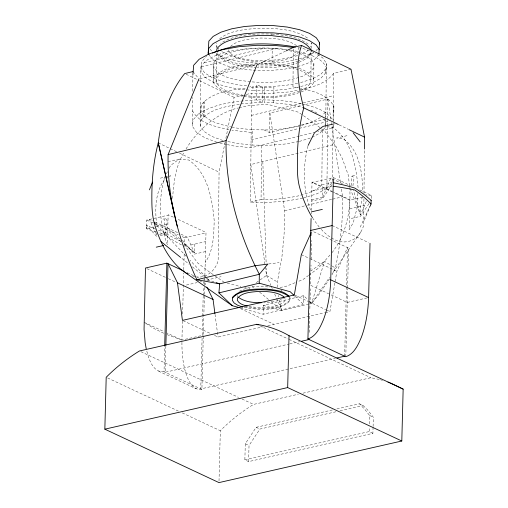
<?xml version="1.0" encoding="UTF-8"?>
<svg xmlns="http://www.w3.org/2000/svg" width="508" height="508" viewBox="0 0 508 508"><rect width="100%" height="100%" fill="white"/><g stroke="black" fill="none" stroke-linecap="round" stroke-linejoin="round"><path stroke-width="0.38" stroke-dasharray="2.54 1.91" d="M181.934 342.379C181.851 354.076 183.013 365.989 187.192 376.993C189.611 382.975 194.335 390.804 201.898 389.458L204.597 286.283M216.897 142.253L205.067 137.897L196.444 132.315L192.361 126.168L192.659 97.485M192.722 91.205L192.888 75.502M222.745 140.437L211.588 136.328L203.937 131.375L200.311 125.914L200.92 67.291L201.574 61.697L206.458 56.35M200.311 125.914L200.965 120.32L201.124 104.985C211.773 91.948 230.372 90.208 246.005 88.138M203.721 117.304L203.879 101.968M204.514 101.276L204.356 116.611L198.596 113.836L193.097 119.863L192.361 126.168M242.354 96.247C232.099 93.834 218.859 92.443 213.246 82.226L213.404 66.897L213.931 62.414C221.488 52.705 234.931 51.34 246.209 49.2C259.042 47.771 272.009 47.898 284.791 49.708M213.246 82.226L213.773 77.749L213.931 62.414M243.554 95.358C233.883 93.078 221.405 91.77 216.11 82.137L216.414 53.086C224.371 65.716 242.506 65.627 255.721 67.558M216.465 47.943L216.821 43.009M225.12 142.1L219.069 172.187L218.142 260.839C215.462 270.059 206.762 278.575 196.564 276.828M237.319 297.504L237.338 295.434M302.635 198.164L287.02 200.971L268.942 202.368L250.431 202.121L251.562 93.161L270.078 93.409L288.15 92.011L298.304 90.189M298.615 141.573L284.823 144.05L268.783 145.288L252.349 145.072L252.508 129.743L236.811 128.086L231.4 126.924M299.949 86.849L285.388 89.459L269.348 90.697L252.921 90.481L252.959 86.449L249.822 86.119M250.431 202.121L261.055 199.561L261.62 145.193M262.331 102.648L262.49 87.312L256.737 84.544L256.578 99.873L262.331 102.648L257.302 102.584L241.262 103.823M264.624 87.344L264.465 102.673L273.736 102.8L289.439 104.451L303.339 107.436M303.644 295.656L303.549 304.533L263.22 314.242L263.309 305.365L303.644 295.656L307.645 299.491M300.552 125.228L269.672 132.664L269.875 113.036L301.917 105.321M271.875 35.09L271.888 34.011C254.559 33.623 235.915 34.087 220.612 43.212M243.923 96.412C260.096 98.622 276.638 98.133 292.595 94.666C300.069 92.418 308.47 90.284 313.214 83.541L313.741 79.058C305.46 65.742 285.921 65.703 272.059 63.716L272.218 48.381M273.736 102.8L273.895 87.465L257.461 87.249L249.06 87.897M244.132 307.397C258.318 309.944 278.428 311.836 289.712 301.18L290.017 297.802L289.719 300.374C278.638 310.839 259.55 309.067 245.561 306.896M293.332 48.965L292.945 86.652L299.656 88.094M298.958 62.382L306.997 58.363L310.686 54.324L310.947 50.597M300.723 90.634L306.692 87.414L310.382 83.376L310.871 79.146L311.175 50.095L310.686 54.324M311.194 48.482L311.252 42.837L310.756 47.06M313.741 79.058L313.9 63.729L310.998 59.353L304.87 55.385L298.907 53.194M261.055 199.561C273.742 199.974 286.404 198.361 298.812 195.809C306.73 193.142 315.989 191.421 321.799 184.937L322.364 130.569M312.134 137.268L320.237 132.899L325.12 127.552L325.222 117.583M325.234 116.815L325.279 112.217L322.377 115.399M300.704 86.614L312.026 83.045L320.808 78.308L325.691 72.962L326.384 63.335L322.758 57.874L315.747 53.334M325.444 124.752L325.799 119.659M325.806 118.891L326.384 63.335M303.416 198.025L317.03 193.739L326.923 188.404L327.565 126.625M327.571 125.832L327.635 120.288M327.647 118.701L327.85 99.073L302.679 105.137M332.435 181.597L333.019 124.898M333.07 120.237L333.559 73.419L350.996 69.221M333.724 121.704L333.883 106.375C327.539 94.31 312.687 91.04 300.406 88.252M363.925 198.895L363.645 225.806L362.312 229.146L360.712 232.162L331.902 273.952M363.982 193.351L364.439 149.816M146.577 226.358L146.749 220.047L168.129 215.182M156.648 232.696L156.585 235.058L149.447 219.431L152.254 220.745M201.898 389.458L164.027 371.729L164.694 346.367M165.856 346.107L165.17 372.262L288.95 344.106M182.429 321.088L181.934 340.03L203.321 335.166M182.613 314.065L183.693 272.936M183.775 269.78L184.226 252.419M184.385 246.45L184.614 237.776L181.775 236.442M194.678 244.113L194.45 252.787L184.258 244.329M202.089 338.201L200.755 388.925L335.369 358.299M202.171 335.026L202.648 316.795M202.667 316.008L203.187 296.189M203.206 295.396L203.435 286.677M203.518 283.508L203.562 281.921M204.622 285.49L204.743 280.759M204.762 279.971L206.007 232.442L176.714 218.726M219.011 481.025L220.326 430.72C230.289 420.649 241.497 411.829 253.556 404.412L298.342 394.227M373.069 427.196L372.91 433.33L248.609 461.613L244.862 459.861L245.281 443.757L256.14 427.311L332.473 409.943M248.609 461.613L249.028 445.51L259.893 429.063L336.22 411.702M311.201 213.741L311.264 211.379M311.283 210.585L312.033 181.978L333.47 192.011M309.251 332.397L309.747 313.373M309.874 308.616L310.388 288.804M310.515 284.048L311.017 265.024M311.156 259.474L311.658 240.455M311.779 235.699L311.906 230.943M311.569 199.803L322.656 197.282L322.885 188.601M333.343 179.946L333.407 177.584L312.02 182.448L332.029 191.814M344.653 356.191L347.497 247.599L336.906 271.31L335.026 282.15M345.789 356.724L347.574 288.557M347.599 287.763L348.634 248.133L312.617 231.273M371.189 198.463L371.272 195.307L359.2 189.655M372.91 433.33L369.164 431.578L369.284 426.98M369.367 423.913L369.583 415.474L365.068 409.708L359.461 403.803L336.328 409.067M373.094 426.434L373.336 417.233C369.278 412.299 365.735 406.089 359.461 403.803M357.842 193.446L357.162 207.594L353.244 222.783L349.117 229.635L349.904 199.701L334.181 192.348M172.549 198.431C173.799 182.315 175.609 165.576 184.531 151.657M201.124 104.985L200.469 110.579C206.197 121.418 219.589 124.269 230.626 126.759M216.11 82.137L216.605 77.915C225.927 66.961 241.999 66.161 255.372 64.808M228.937 49.524L228.759 51.086C235.394 60.884 249.479 60.763 260.134 61.824M313.9 63.729L313.379 68.205L309.467 72.492L302.431 76.283L299.453 77.222M325.691 72.962L326.339 67.367C321.589 57.874 310.331 54.743 300.819 52.184M325.12 127.552L325.368 125.451M333.146 112.674L333.883 106.375M333.356 124.86L332.988 128.01L317.754 131.68M352.927 185.89C352.901 182.867 355.263 178.657 352.609 176.124L351.79 176.314L351.219 178.416L351.866 186.226M362.191 196.602L360.756 206.331L360.528 215.005L350.209 188.531M325.317 312.63L329.914 311.588L334.893 282.924M307.962 146.177C302.368 167.71 303.13 191.11 311.252 211.906M225.895 138.246L234.124 97.365L243.224 95.174M277.654 287.363L277.381 282.004L281.978 256.343L283.788 238.493A230.569 127.991 76.5 0 0 284.607 210.712L269.875 113.036M331.94 274.828L335.363 268.046L337.141 259.645L339.96 242.386L341.763 224.53A230.569 127.991 76.5 0 0 342.582 196.748L341.408 188.938M310.121 303.701L311.645 303.333L324.504 261.315L331.527 265.671M364.338 220.262L370.465 205.403M322.656 197.282L330.702 178.194L343.325 184.106M366.274 201.378L360.528 215.005L353.416 190.202M360.21 227.108L370.719 204.686M164.929 176.74L164.217 178.149C158.521 199.923 159.112 223.596 167.361 244.64L168.142 214.713L173.857 217.386M166.357 173.914L167.78 171.088M169.208 168.262L170.631 165.43L179.172 159.118L188.741 160.007C208.115 173.298 212.103 198.958 214.211 220.682C213.69 234.817 213.792 250.355 205.226 262.369M186.042 148.958C197.491 130.391 214.865 114.618 236.131 108.42L238.366 107.931M164.554 179.572C155.01 192.456 154.902 209.531 156.68 224.809M329.705 278.759L318.872 294.551L311.645 303.333L308.788 300.59M331.991 184.652L322.624 198.603L311.531 201.124M369.011 203.651L360.49 216.332L349.402 218.853M311.645 303.333L329.654 277.216M360.712 232.162C355.803 241.49 343.452 244.634 334.41 239.509A65.138 36.157 76.5 0 1 322.878 231.089L321.31 229.387M329.965 255.054L318.179 268.313L309.283 274.892M332.016 252.679C345.726 235.09 350.799 211.982 349.872 190.036M219.615 38.716C230.721 30.004 245.967 29.318 259.537 28.2C276.149 28.391 294.437 28.759 308.515 38.71M230.486 46.463C238.468 39.237 250.393 38.995 260.604 38.043C272.898 38.183 286.429 38.462 296.843 45.822M213.773 77.749C224.504 65.335 242.976 65.107 258.14 63.602M200.965 120.32C210.033 108.617 226.104 106.629 239.732 104.096M308.127 49.943L307.073 51.098L300.438 54.68M310.699 52.711L307.01 56.75L298.977 60.77M316.02 50.698L317.462 49.117M318.827 54.8L314.503 59.538L306.718 63.735L296.005 67.107L283.102 69.425L268.884 70.523L254.317 70.333L240.398 68.866L228.073 66.218L218.18 62.579L211.398 58.185L208.985 54.559M325.73 68.929L320.846 74.276L312.071 79.013L299.987 82.817M333.559 73.419C325.539 84.125 311.563 87.503 299.085 90.049M326.923 188.404L331.921 182.924M308.648 275.361L302.927 279.591L297.961 281.572M310.439 271.24L324.504 261.315M256.299 282.594L259.493 280.353M260.134 279.902L266.529 275.412L266.3 268.307M165.9 178.74L170.618 175.819L168.415 176.32M165.519 218.535L164.821 219.291L164.554 220.878L165.57 233.058L167.189 222.117L167.018 220.32L165.951 218.592L162.954 219.119M198.596 113.836C215.856 103.08 236.741 101.117 256.578 99.873C271.697 99.828 286.988 100.273 301.733 103.905M313.925 52.629L306.794 56.477L298.228 59.176M320.396 117.564L311.62 122.301L300.965 125.654M239.452 291.255C248.558 286.055 259.677 286.048 269.837 287.09M282.41 298.456C276.955 301.701 270.427 302.349 264.217 302.762M263.366 61.824L285.496 51.175M295.123 282.708L286.607 286.112L279.171 287.731M297.631 55.562C273.234 62.459 244.754 63.475 221.793 51.613M297.51 59.398L283.178 62.16L268.961 63.259L263.595 63.189M298.272 60.992C285.42 65.507 271.589 66.415 258.064 65.977M298.26 62.605C285.159 67.215 271.056 68.04 257.27 67.577M298.71 77.457C283.47 82.436 267.043 83.141 251.155 81.826M299.358 91.211C281.781 97.422 262.636 97.79 244.297 95.434M299.377 141.44L311.455 137.636M204.286 62.713L265.036 48.089M201.422 66.707L277.038 48.495M199.727 78.689L255.416 65.284M246.253 94.444L251.562 93.161M251.333 115.418L333.324 95.675M301.308 125.044L324.644 119.424M251.079 139.979L298.59 128.537M299.352 128.353L329.241 121.158M299.301 136.119L250.996 147.752L233.305 145.885L227.336 144.609M300.069 135.934L313.906 132.601M332.816 144.799L250.819 164.541L265.201 266.046M321.799 184.937L332.423 182.378M284.607 210.712L304.438 205.937M307.492 205.2L331.902 199.32M332.664 199.136L342.582 196.748M263.309 305.365L281.902 310.496L309.359 303.886M206.521 280.118L221.12 276.663M168.078 161.639L179.172 159.118M160.325 178.162L164.738 177.159M165.475 176.994L167.678 176.492M346.989 135.7L336.696 138.036L343.357 138.881C359.772 150.641 362.585 173.26 362.604 192.056M352.184 176.073L354.749 175.489M147.237 228.562L167.9 223.863M311.798 191.122L332.454 186.423M159.544 234.391L167.672 232.537M160.249 235.547L167.64 233.864M184.614 237.776L205.994 232.912M362.591 197.282L349.891 200.171L332.74 192.145M371.272 195.307L368.567 195.923L365.766 194.608M190.881 244.977L205.772 241.586M349.663 208.851L364.547 205.467M205.505 251.587L194.418 254.114L184.48 242.945M186.411 285.039L197.104 282.607M200.158 281.915L201.689 281.565M367.068 297.91L347.212 302.425L329.349 294.069M214.459 335.375L218.021 337.045L263.239 326.752M267.837 325.711L324.549 312.807M289.725 343.929L299.777 341.643M302.971 393.173L370.916 377.711L379.666 379.552M340.081 410.82L363.207 405.562M244.862 459.861L369.164 431.578M239.109 107.772L248.78 105.664L266.916 104.191L298.501 112.211L313.404 122.587L325.107 131.623L336.074 146.564L342.303 158.528L348.399 175.419L349.79 189.268M297.688 83.229L285.433 85.427L269.392 86.665L252.959 86.449M298.799 126.238L284.982 128.714L268.942 129.959L252.508 129.743M268.567 263.989L279.095 262.617M164.027 371.729C152.781 372.732 148.755 358.839 146.571 350.183M263.195 61.862C275.165 61.373 289.808 61.481 298.501 52L298.869 48.876L298.056 47.65M257.461 63.106C243.091 62.249 227.755 60.871 215.17 53.321M260.445 63.563L272.059 63.716M260.712 64.535C271.888 64.332 283.089 65.392 293.929 68.18C300.247 70.434 307.791 72.549 310.871 79.146M202.806 279.971L208.998 280.219L213.995 281.908M326.746 126.727L332.632 127.273C352.006 140.564 355.994 166.224 358.108 187.947M271.888 34.011C284.467 35.23 298.012 36.551 308.458 44.361M286.957 49.543C267.119 46.882 246.844 47.612 227.273 51.841C217.945 54.648 207.454 57.309 201.53 65.729L200.882 71.323L204.502 76.784L212.154 81.737L223.31 85.846L237.217 88.83L252.921 90.481M254.997 65.869C242.322 64.078 225.501 63.887 217.214 52.654M250.374 81.744C237.528 79.921 220.936 79.007 213.404 66.897M246.678 85.788L237.255 84.792L223.355 81.807L212.198 77.705L204.546 72.752L200.92 67.291M251.155 132.423L231.972 130.232M252.349 145.072L236.645 143.415L227.381 141.427M298.545 47.65L303.949 48.812L315.106 52.921M290.779 50.032L300.044 52.019M289.249 50.66L298.164 52.921M302.482 104.064C313.544 106.782 326.86 109.906 332.905 120.472M228.987 129.591C215.817 126.638 199.479 123.812 192.519 110.833M219.875 143.008L226.587 144.443M248.876 306.464C260.636 308.089 275.526 309.518 284.893 300.895L285.14 298.761L284.105 297.199M244.659 287.623L249.866 288.893M227.273 283.115L240.919 286.702M192.761 276.028L195.059 276.644M380.371 379.743L382.492 380.321M240.544 307.988L263.22 314.242M310.782 110.172L314.496 111.544L317.049 113.195M167.069 334.658L181.934 340.03L166.929 333.007M163.684 333.223L154.369 328.714L144.653 322.713M333.407 177.584L350.45 185.56M332.149 225.546L368.586 242.602M301.32 254.648L309.15 258.312M309.861 258.648L336.906 271.31M310.775 285.369L328.638 293.732M155.061 222.059L177.502 232.562M181.007 234.207L187.319 237.16L194.45 252.787L183.686 242.672M146.749 220.047L153.137 223.037M156.686 224.701L178.225 234.785M295.04 295.256L307.848 301.257M308.559 301.587L325.647 309.588M326.358 309.918L329.914 311.588M187.23 272.675L193.637 275.673M197.193 277.343L198.622 278.003M240.513 308.654L273.964 324.314M146.92 268.681L165.494 277.374M168.351 278.714L176.213 282.391M259.658 325.628L288.373 339.071M289.09 339.408L370.916 377.711M183.147 320.713L210.903 333.712M369.583 415.474L373.336 417.233M144.069 322.301L164.071 331.667M140.862 351.657L238.481 397.358M242.075 399.034L253.556 404.412M158.547 371.138L196.412 388.868M256.14 427.311L259.893 429.063M107.639 377.965L179.413 411.563M182.283 412.909L220.326 430.72M245.281 443.757L249.028 445.51M339.115 124.885L348.304 129.318M186.119 74.238L198.825 80.359M199.53 80.696L234.124 97.365M263.912 129.889L269.672 132.664M158.261 142.894L169.57 148.342M170.275 148.685L176.644 151.752M179.47 153.111L219.069 172.187M265.316 266.827L266.529 275.412L277.381 282.004M332.168 266.065L335.363 268.046M280.892 289.954L282.061 290.709M224.244 282.321L209.34 271.939L197.637 262.903L186.665 247.968L182.27 239.522M181.902 258.42L189.268 264.363M192.367 266.84L204.654 276.746M205.302 277.241L208.966 280.213L189.979 260.255M251.822 285.737L254.832 288.214M259.639 292.176L268.668 299.599M271.069 301.581L281.902 310.496L279.457 299.999M165.678 228.911L181.261 241.846M168.383 228.295L179.718 238.944M294.659 295.999L303.549 304.533M156.896 225.463L186.182 256.261M156.547 236.385L146.609 225.215A157.969 40.811 -2.1 0 0 156.242 229.406M192.926 71.577L198.457 78.27M319.221 227.127L312.82 218.307M323.761 118.923L325.774 121.958M216.491 45.828L217.272 47.003M217.665 47.593L218.834 49.359M210.268 49.111L211.474 50.927M288.347 296.107L290.011 298.609M204.654 282.467L206.756 286.722M266.529 275.412L270.923 285.439M271.234 286.156L272.491 289.02M274.688 294.03L276.257 297.612M276.568 298.323L281.902 310.496M327.85 99.073L330.918 119.393M331.387 122.517L340.462 182.683M278.638 295.459L278.854 296.907M215.024 314.35L218.021 337.045M262.827 161.646L266.148 263.563M180.588 241.173A157.969 64.135 5.3 0 1 163.055 231.718A157.969 40.811 -2.1 0 1 156.966 229.673M159.874 232.899A160.026 34.747 -3.9 0 0 163.005 233.642A160.026 70.866 7.4 0 0 183.731 246.12M156.178 231.927A160.026 34.747 -3.9 0 1 147.091 228.949"/><path stroke-width="0.76" d="M198.958 78.873L168.11 154.597C167.081 197.91 178.892 240.627 196.869 279.737L219.704 283.845L259.321 274.301L267.818 264.084L254.851 265.773L196.869 279.737L199.098 279.825M259.798 63.538L256.94 64.916L226.092 140.633C225.203 187.096 238.246 233.172 259.321 274.301L259.232 283.178L290.214 291.732L294.1 295.466M192.894 74.714L193.662 65.272L199.168 59.245L209.061 53.912L222.669 49.625L239.071 46.685L257.143 45.288L275.66 45.53L293.351 47.396L301.574 45.415L350.996 69.221L364.566 137.147L364.446 149.022M208.985 54.559L208.185 53.346L208.839 41.123L213.163 36.386L220.948 32.188L231.661 28.816L244.564 26.499L258.782 25.4L273.348 25.59L287.268 27.057L299.599 29.705L309.486 33.344L316.268 37.738L319.481 42.577L318.91 54.089M104.845 429.171L106.197 377.292C116.161 367.22 127.368 358.4 139.427 350.984L256.788 324.288C268.084 326.174 279.146 329.857 289.033 335.693L403.155 389.122L401.803 441.007L218.967 482.6L104.845 429.171L287.674 387.579L401.803 441.007M146.52 228.727L146.558 227.146M164.713 345.573L166.872 263.144L145.491 268.008L144.062 329.349L145.155 342.71L146.221 348.799M165.875 345.313L168.015 263.677L177.476 282.823L182.429 320.383L294.329 294.926L301.32 254.648L311.264 232.378M287.674 387.579L289.033 335.693M370.015 243.269L368.598 297.561C368.141 311.087 366.071 324.663 361.328 337.382C358.096 344.9 354.203 353.93 345.789 356.724L307.924 338.995L311.08 218.472M307.924 338.995C316.332 336.201 320.231 327.177 323.463 319.653C328.206 306.934 330.276 293.357 330.727 279.838L333.343 179.946M370.465 205.403L371.043 203.987L371.151 200.044M239.033 307.569L232.232 305.689L218.897 292.894L219.704 283.845L216.135 282.632M208.185 53.346L208.763 48.387L213.093 43.65L220.872 39.446L231.584 36.074L244.488 33.763L258.705 32.664L273.272 32.855L287.191 34.322L299.523 36.97L309.41 40.608L316.192 44.996L319.405 49.841M216.579 51.676L216.91 48.863C221.38 42.501 229.305 40.494 236.353 38.373C248.006 35.789 259.969 35.096 271.869 35.63C285.09 37.554 303.219 37.471 311.175 50.095M319.316 43.993L319.481 42.577M301.574 45.415C296.52 59.506 297.548 74.905 299.733 89.452A116.078 53.708 63 0 0 303.759 107.861C300.196 121.552 298.323 135.604 297.574 149.714C297.726 162.306 296.266 175.298 299.682 187.579C302.565 198.12 306.692 208.35 312.407 217.684M149.428 189.852L152.559 182.086M308.115 145.415L314.528 132.696L323.063 126.384L334.156 123.857M232.721 297.859C238.982 290.639 249.765 290.595 258.578 289.719C268.675 289.833 279.794 290.055 288.347 296.107M283.083 298.094L284.01 297.078M212.535 53.067C238.423 42.113 268.116 42.132 295.453 46.99M261.226 62.852L262.649 62.167M286.214 50.832L293.351 47.396M192.926 71.577L184.702 73.558C173.19 87.725 166.268 105.054 161.912 122.638A116.078 71.806 -88.3 0 0 158.261 142.894C153.378 161.55 151.663 180.873 151.86 200.12C151.867 209.994 152.603 219.843 156.121 229.152C160.661 242.697 167.278 255.861 177.375 266.122A65.138 36.157 76.5 0 0 187.604 273.888M168.11 154.597L226.092 140.633M218.897 292.894L259.232 283.178M156.267 247.167L163.659 245.485M311.988 211.741L322.345 209.385M310.769 230.41L332.149 225.546M301.327 341.287L309.061 339.528M336.912 357.95L344.653 356.191M261.106 302.793C253.46 302.635 245.142 302.089 238.722 297.517M247.358 306.134C243.611 305.187 239.173 303.987 237.287 300.272L237.541 298.139C242.741 292.144 251.701 292.106 259.029 291.376C267.418 291.471 276.65 291.656 283.762 296.678M242.716 307.092L237.592 305.206L234.08 302.933L232.416 300.425L232.727 297.053C241.09 288.328 254.94 289.16 266.135 289.008C273.945 290.043 283.642 290.208 289.192 296.551M387.991 382.08L389.998 382.822M390.665 383.07L403.155 389.122M330.727 279.838L368.598 297.561M166.872 263.144L184.385 271.342M177.476 282.823L213.068 299.485L214.922 313.569M256.788 324.288L258.223 324.955M303.759 107.855L338.404 124.549M349.015 129.654L364.566 137.147M185.007 272.351L232.232 305.689M160.96 241.573L180.657 257.429M154.178 222.612L156.35 224.892M353.111 132.734L360.185 141.878M207.105 287.426L213.068 299.485M177.216 226.117L158.261 142.894L174.593 215.602M371.138 200.482A157.969 64.135 5.3 0 0 354.851 188.087A157.969 40.811 -2.1 0 0 333.273 182.753M333.178 186.258A160.026 34.747 -3.9 0 1 354.8 190.005A160.026 70.866 7.4 0 1 371.05 203.987"/></g></svg>
